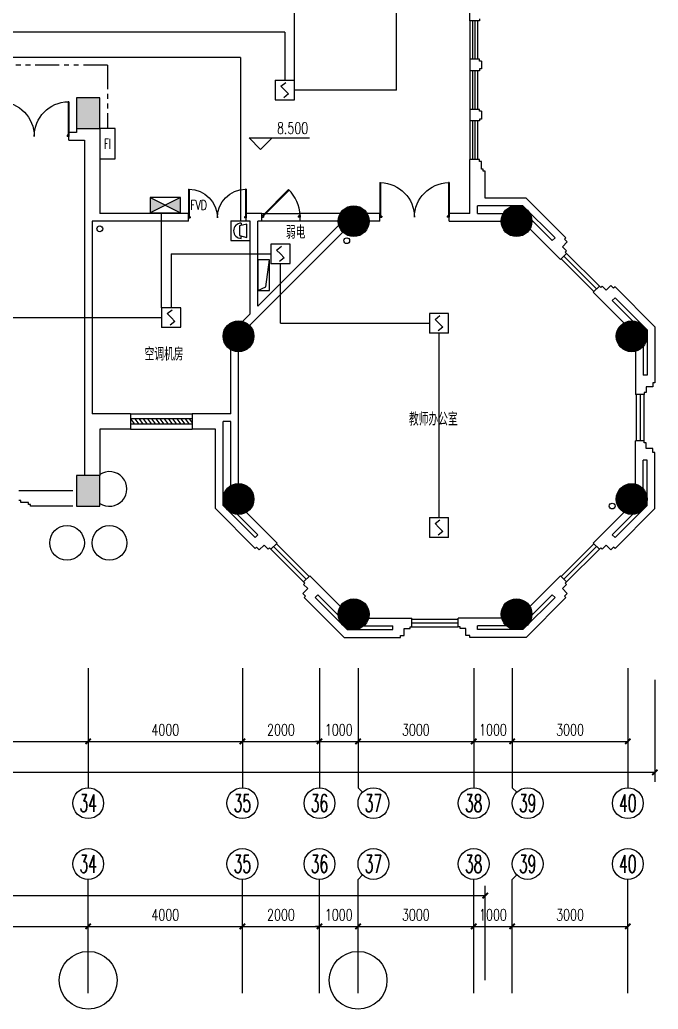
# Model space of a CAD drawing. Extents: x 190999 to 918899, y -200814 to 215286.
# Drawn here: x 507110 to 523672, y 26017 to 51692 of the extents above; entities that cross this region are included whole.
import ezdxf
from ezdxf.enums import TextEntityAlignment as Align

# ---------------------------------------------------------------- set-up
doc = ezdxf.new("R2010")
doc.units = 0
doc.header["$LTSCALE"] = 1000
doc.header["$MEASUREMENT"] = 0
doc.linetypes.add('PHANTOM2', pattern=[1.25, 0.625, -0.125, 0.125, -0.125, 0.125, -0.125])
doc.layers.get('Defpoints').update_dxf_attribs({"color": 1})
for name, color, linetype in [('00-EQUIP', 3, 'Continuous'), ('00-WIRE-4', 6, 'Continuous'), ('A-墙线', 2, 'Continuous'), ('A-外包装修', 250, 'Continuous'), ('A-外窗', 145, 'Continuous'), ('A-门', 167, 'Continuous'), ('AXIS', 3, 'Continuous'), ('AXIS_TEXT', 7, 'Continuous'), ('COLUMN', 2, 'Continuous'), ('DIM_ELEV', 3, 'Continuous'), ('PUB_HATCH', 250, 'Continuous'), ('PUB_TEXT', 7, 'Continuous'), ('WALL', 2, 'Continuous'), ('WINDOW', 177, 'Continuous'), ('房间名称', 7, 'Continuous'), ('暖通-风-说明', 3, 'Continuous'), ('电井开洞', 97, 'Continuous'), ('雨水管', 151, 'Continuous')]:
    doc.layers.add(name, color=color, linetype=linetype)
doc.styles.add('_COMPLEX', font='COMPLEX.shx', dxfattribs={"width": 0.5})
doc.styles.add('_TCH_AXIS', font='COMPLEX', dxfattribs={"bigfont": 'GBCBIG'})
doc.styles.add('_TCH_DIM', font='SIMPLEX', dxfattribs={"bigfont": 'GBCBIG'})
doc.styles.add('COMPLEX', font='COMPLEX')
doc.styles.add('DIM_FONT', font='SIMPLEX', dxfattribs={"width": 0.7, "bigfont": 'GBCBIG'})
doc.styles.add('HZ-ZGBZ', font='romanc.shx', dxfattribs={"width": 0.65})
doc.styles.get("Standard").update_dxf_attribs({"font": 'simhei.ttf'})
doc.styles.add('XXK', font='romans.shx', dxfattribs={"width": 0.75, "bigfont": 'hzf.shx'})
doc.linetypes.add('BIG-DLINE', pattern='A,1,-0.15,["D",XXK,S=0.2,R=0,X=-0.1,Y=-0.09],-0.2', length=1.35)
doc.dimstyles.new('DIMN', dxfattribs={"dimtxt": 300, "dimasz": 100, "dimexe": 250, "dimexo": 300, "dimgap": 150, "dimtad": 1, "dimdec": 0, "dimzin": 0, "dimdsep": 46, "dimtxsty": 'DIM_FONT', "dimblk": 'ARCHTICK', "dimcen": 0.09, "dimclrt": 7, "dimazin": 2, "dimtfac": 1, "dimtdec": 0, "dimtix": 1, "dimtmove": 2, "dimatfit": 3, "dimfxl": 0, "dimtolj": 1, "dimtzin": 0, "dimarcsym": 0})

# ---------------------------------------------------------------- blocks, each defined once
blk = doc.blocks.new('m1800')
at = {"layer": 'A-墙线'}
for p, q in [((-900, -100), (-900, 100)), ((900, -100), (900, 100))]:
    blk.add_line(p, q, dxfattribs=at)
at = {"layer": 'A-门'}
for p, q in [((-900, 900), (-900, 0)), ((-900, 900), (-880, 900)), ((-880, 900), (-880, 50)), ((880, 900), (880, 50)), ((900, 900), (880, 900)), ((900, 900), (900, 0)), ((-900, 50), (-870, 50)), ((-900, 0), (-850, 0)), ((-870, 50), (-870, 30)), ((-870, 30), (-850, 30)), ((-850, 30), (-850, 0)), ((850, 30), (850, 0)), ((870, 30), (850, 30)), ((900, 0), (850, 0)), ((870, 50), (870, 30)), ((900, 50), (870, 50))]:
    blk.add_line(p, q, dxfattribs=at)
for centre, start, end in [((-900, 0), 0, 88.7267), ((900, 0), 91.2733, 180)]:
    blk.add_arc(centre, 900, start, end, dxfattribs=at)
blk = doc.blocks.new('bfm01')
at = {"layer": 'A-墙线'}
for p, q in [((-200, 0), (0, 0)), ((-200, -1000), (0, -1000))]:
    blk.add_line(p, q, dxfattribs=at)
at = {"layer": 'A-门'}
for p, q in [((-200, -1000), (-200, 0)), ((-100, 0), (-100, -50)), ((-70, -50), (-100, -50)), ((-50, -30), (-70, -30)), ((-70, -30), (-70, -50)), ((-64, -44), (-50, -30)), ((-64, -44), (603, -711)), ((-50, 0), (-50, -30)), ((-50, -30), (617, -697)), ((0, 0), (0, -1000)), ((-70, -950), (-100, -950)), ((-100, -1000), (-100, -950)), ((-50, -1000), (-100, -1000)), ((-70, -970), (-70, -950)), ((-50, -970), (-70, -970)), ((-50, -1000), (-50, -970))]:
    blk.add_line(p, q, dxfattribs=at)
blk.add_arc((-100, 0), 1000, 272.866, 315.8103, dxfattribs=at)
blk = doc.blocks.new('$WINLIB2D$00000039')
at = {"color": 0}
for p, q in [((0.5, 0.5), (-0.5, 0.5)), ((-0.5, 0.167), (0.5, 0.167)), ((-0.384, -0.167), (-0.448, 0.167)), ((-0.316, -0.167), (-0.38, 0.167)), ((-0.248, -0.167), (-0.312, 0.167)), ((-0.18, -0.167), (-0.244, 0.167)), ((-0.112, -0.167), (-0.176, 0.167)), ((-0.044, -0.167), (-0.108, 0.167)), ((0.024, -0.167), (-0.04, 0.167)), ((0.092, -0.167), (0.028, 0.167)), ((0.16, -0.167), (0.096, 0.167)), ((0.228, -0.167), (0.164, 0.167)), ((0.296, -0.167), (0.232, 0.167)), ((0.364, -0.167), (0.3, 0.167)), ((0.432, -0.167), (0.368, 0.167)), ((0.5, -0.167), (0.436, 0.167)), ((-0.452, -0.167), (-0.5, 0.084)), ((-0.5, -0.167), (0.5, -0.167)), ((0.5, -0.5), (-0.5, -0.5))]:
    blk.add_line(p, q, dxfattribs=at)
blk = doc.blocks.new('_ArchTick')
at = {"const_width": 0.5}
blk.add_lwpolyline([(-0.7, -0.7), (0.7, 0.7)], dxfattribs=at)
blk = doc.blocks.new('*D1194')
at = {"layer": 'AXIS', "color": 0, "lineweight": -2}
for p, q in [((519885, 26767), (519885, 28417)), ((522885, 26767), (522885, 28417)), ((519885, 28167), (522885, 28167))]:
    blk.add_line(p, q, dxfattribs=at)
at = {"layer": 'Defpoints', "color": 0}
for p in [(522885, 28167), (519885, 26467), (522885, 26467)]:
    blk.add_point(p, dxfattribs=at)
at = {"layer": 'AXIS', "color": 0, "lineweight": -2, "xscale": 100, "yscale": 100, "zscale": 100, "rotation": 180}
blk.add_blockref('_ArchTick', (519885, 28167), dxfattribs=at)
at = {"layer": 'AXIS', "color": 0, "lineweight": -2, "xscale": 100, "yscale": 100, "zscale": 100}
blk.add_blockref('_ArchTick', (522885, 28167), dxfattribs=at)
at = {"layer": 'AXIS', "color": 7, "insert": (521385, 28467), "char_height": 300, "attachment_point": 5, "style": 'DIM_FONT'}
blk.add_mtext('\\A1;3000', dxfattribs=at)
blk = doc.blocks.new('*D1195')
at = {"layer": 'AXIS', "color": 0, "lineweight": -2}
for p, q in [((518885, 26767), (518885, 28417)), ((519885, 26767), (519885, 28417)), ((518885, 28167), (519885, 28167))]:
    blk.add_line(p, q, dxfattribs=at)
at = {"layer": 'Defpoints', "color": 0}
for p in [(519885, 28167), (518885, 26467), (519885, 26467)]:
    blk.add_point(p, dxfattribs=at)
at = {"layer": 'AXIS', "color": 0, "lineweight": -2, "xscale": 100, "yscale": 100, "zscale": 100, "rotation": 180}
blk.add_blockref('_ArchTick', (518885, 28167), dxfattribs=at)
at = {"layer": 'AXIS', "color": 0, "lineweight": -2, "xscale": 100, "yscale": 100, "zscale": 100}
blk.add_blockref('_ArchTick', (519885, 28167), dxfattribs=at)
at = {"layer": 'AXIS', "color": 7, "insert": (519385, 28467), "char_height": 300, "attachment_point": 5, "style": 'DIM_FONT'}
blk.add_mtext('\\A1;1000', dxfattribs=at)
blk = doc.blocks.new('*D1196')
at = {"layer": 'AXIS', "color": 0, "lineweight": -2}
for p, q in [((515884, 26767), (515884, 28417)), ((518885, 26767), (518885, 28417)), ((515884, 28167), (518885, 28167))]:
    blk.add_line(p, q, dxfattribs=at)
at = {"layer": 'Defpoints', "color": 0}
for p in [(518885, 28167), (515884, 26467), (518885, 26467)]:
    blk.add_point(p, dxfattribs=at)
at = {"layer": 'AXIS', "color": 0, "lineweight": -2, "xscale": 100, "yscale": 100, "zscale": 100, "rotation": 180}
blk.add_blockref('_ArchTick', (515884, 28167), dxfattribs=at)
at = {"layer": 'AXIS', "color": 0, "lineweight": -2, "xscale": 100, "yscale": 100, "zscale": 100}
blk.add_blockref('_ArchTick', (518885, 28167), dxfattribs=at)
at = {"layer": 'AXIS', "color": 7, "insert": (517384, 28467), "char_height": 300, "attachment_point": 5, "style": 'DIM_FONT'}
blk.add_mtext('\\A1;3000', dxfattribs=at)
blk = doc.blocks.new('*D1197')
at = {"layer": 'AXIS', "color": 0, "lineweight": -2}
for p, q in [((514885, 26767), (514885, 28417)), ((515884, 26767), (515884, 28417)), ((514885, 28167), (514785, 28167)), ((514885, 28167), (515884, 28167)), ((515884, 28167), (515984, 28167))]:
    blk.add_line(p, q, dxfattribs=at)
at = {"layer": 'Defpoints', "color": 0}
for p in [(515884, 28167), (514885, 26467), (515884, 26467)]:
    blk.add_point(p, dxfattribs=at)
at = {"layer": 'AXIS', "color": 0, "lineweight": -2, "xscale": 100, "yscale": 100, "zscale": 100}
blk.add_blockref('_ArchTick', (514885, 28167), dxfattribs=at)
at = {"layer": 'AXIS', "color": 0, "lineweight": -2, "xscale": 100, "yscale": 100, "zscale": 100, "rotation": 180}
blk.add_blockref('_ArchTick', (515884, 28167), dxfattribs=at)
at = {"layer": 'AXIS', "color": 7, "insert": (515384, 28467), "char_height": 300, "attachment_point": 5, "style": 'DIM_FONT'}
blk.add_mtext('\\A1;1000', dxfattribs=at)
blk = doc.blocks.new('*D1198')
at = {"layer": 'AXIS', "color": 0, "lineweight": -2}
for p, q in [((512885, 26767), (512885, 28417)), ((514885, 26767), (514885, 28417)), ((512885, 28167), (514885, 28167))]:
    blk.add_line(p, q, dxfattribs=at)
at = {"layer": 'Defpoints', "color": 0}
for p in [(514885, 28167), (512885, 26467), (514885, 26467)]:
    blk.add_point(p, dxfattribs=at)
at = {"layer": 'AXIS', "color": 0, "lineweight": -2, "xscale": 100, "yscale": 100, "zscale": 100, "rotation": 180}
blk.add_blockref('_ArchTick', (512885, 28167), dxfattribs=at)
at = {"layer": 'AXIS', "color": 0, "lineweight": -2, "xscale": 100, "yscale": 100, "zscale": 100}
blk.add_blockref('_ArchTick', (514885, 28167), dxfattribs=at)
at = {"layer": 'AXIS', "color": 7, "insert": (513885, 28467), "char_height": 300, "attachment_point": 5, "style": 'DIM_FONT'}
blk.add_mtext('\\A1;2000', dxfattribs=at)
blk = doc.blocks.new('*D1199')
at = {"layer": 'AXIS', "color": 0, "lineweight": -2}
for p, q in [((508885, 26767), (508885, 28417)), ((512885, 26767), (512885, 28417)), ((508885, 28167), (512885, 28167))]:
    blk.add_line(p, q, dxfattribs=at)
at = {"layer": 'Defpoints', "color": 0}
for p in [(512885, 28167), (508885, 26467), (512885, 26467)]:
    blk.add_point(p, dxfattribs=at)
at = {"layer": 'AXIS', "color": 0, "lineweight": -2, "xscale": 100, "yscale": 100, "zscale": 100, "rotation": 180}
blk.add_blockref('_ArchTick', (508885, 28167), dxfattribs=at)
at = {"layer": 'AXIS', "color": 0, "lineweight": -2, "xscale": 100, "yscale": 100, "zscale": 100}
blk.add_blockref('_ArchTick', (512885, 28167), dxfattribs=at)
at = {"layer": 'AXIS', "color": 7, "insert": (510885, 28467), "char_height": 300, "attachment_point": 5, "style": 'DIM_FONT'}
blk.add_mtext('\\A1;4000', dxfattribs=at)
blk = doc.blocks.new('*D1200')
at = {"layer": 'AXIS', "color": 0, "lineweight": -2}
for p, q in [((500885, 26767), (500885, 28417)), ((508885, 26767), (508885, 28417)), ((500885, 28167), (508885, 28167))]:
    blk.add_line(p, q, dxfattribs=at)
at = {"layer": 'Defpoints', "color": 0}
for p in [(508885, 28167), (500885, 26467), (508885, 26467)]:
    blk.add_point(p, dxfattribs=at)
at = {"layer": 'AXIS', "color": 0, "lineweight": -2, "xscale": 100, "yscale": 100, "zscale": 100, "rotation": 180}
blk.add_blockref('_ArchTick', (500885, 28167), dxfattribs=at)
at = {"layer": 'AXIS', "color": 0, "lineweight": -2, "xscale": 100, "yscale": 100, "zscale": 100}
blk.add_blockref('_ArchTick', (508885, 28167), dxfattribs=at)
at = {"layer": 'AXIS', "color": 7, "insert": (504885, 28467), "char_height": 300, "attachment_point": 5, "style": 'DIM_FONT'}
blk.add_mtext('\\A1;8000', dxfattribs=at)
blk = doc.blocks.new('*D1209')
at = {"layer": 'AXIS', "color": 0, "lineweight": -2}
for p, q in [((445885, 26767), (445885, 29217)), ((519185, 26767), (519185, 29217)), ((445885, 28967), (519185, 28967))]:
    blk.add_line(p, q, dxfattribs=at)
at = {"layer": 'Defpoints', "color": 0}
for p in [(519185, 28967), (445885, 26467), (519185, 26467)]:
    blk.add_point(p, dxfattribs=at)
at = {"layer": 'AXIS', "color": 0, "lineweight": -2, "xscale": 100, "yscale": 100, "zscale": 100, "rotation": 180}
blk.add_blockref('_ArchTick', (445885, 28967), dxfattribs=at)
at = {"layer": 'AXIS', "color": 0, "lineweight": -2, "xscale": 100, "yscale": 100, "zscale": 100}
blk.add_blockref('_ArchTick', (519185, 28967), dxfattribs=at)
at = {"layer": 'AXIS', "color": 7, "insert": (482535, 29267), "char_height": 300, "attachment_point": 5, "style": 'DIM_FONT'}
blk.add_mtext('\\A1;73300', dxfattribs=at)
blk = doc.blocks.new('*D1230')
at = {"layer": 'AXIS', "color": 0, "lineweight": -2}
for p, q in [((519885, 34567), (519885, 32717)), ((522885, 34567), (522885, 32717)), ((519885, 32967), (522885, 32967))]:
    blk.add_line(p, q, dxfattribs=at)
at = {"layer": 'Defpoints', "color": 0}
for p in [(519885, 34867), (522885, 34867), (522885, 32967)]:
    blk.add_point(p, dxfattribs=at)
at = {"layer": 'AXIS', "color": 0, "lineweight": -2, "xscale": 100, "yscale": 100, "zscale": 100, "rotation": 180}
blk.add_blockref('_ArchTick', (519885, 32967), dxfattribs=at)
at = {"layer": 'AXIS', "color": 0, "lineweight": -2, "xscale": 100, "yscale": 100, "zscale": 100}
blk.add_blockref('_ArchTick', (522885, 32967), dxfattribs=at)
at = {"layer": 'AXIS', "color": 7, "insert": (521385, 33267), "char_height": 300, "attachment_point": 5, "style": 'DIM_FONT'}
blk.add_mtext('\\A1;3000', dxfattribs=at)
blk = doc.blocks.new('*D1231')
at = {"layer": 'AXIS', "color": 0, "lineweight": -2}
for p, q in [((518885, 34567), (518885, 32717)), ((519885, 34567), (519885, 32717)), ((518885, 32967), (519885, 32967))]:
    blk.add_line(p, q, dxfattribs=at)
at = {"layer": 'Defpoints', "color": 0}
for p in [(518885, 34867), (519885, 34867), (519885, 32967)]:
    blk.add_point(p, dxfattribs=at)
at = {"layer": 'AXIS', "color": 0, "lineweight": -2, "xscale": 100, "yscale": 100, "zscale": 100, "rotation": 180}
blk.add_blockref('_ArchTick', (518885, 32967), dxfattribs=at)
at = {"layer": 'AXIS', "color": 0, "lineweight": -2, "xscale": 100, "yscale": 100, "zscale": 100}
blk.add_blockref('_ArchTick', (519885, 32967), dxfattribs=at)
at = {"layer": 'AXIS', "color": 7, "insert": (519385, 33267), "char_height": 300, "attachment_point": 5, "style": 'DIM_FONT'}
blk.add_mtext('\\A1;1000', dxfattribs=at)
blk = doc.blocks.new('*D1232')
at = {"layer": 'AXIS', "color": 0, "lineweight": -2}
for p, q in [((515884, 34567), (515884, 32717)), ((518885, 34567), (518885, 32717)), ((515884, 32967), (518885, 32967))]:
    blk.add_line(p, q, dxfattribs=at)
at = {"layer": 'Defpoints', "color": 0}
for p in [(515884, 34867), (518885, 34867), (518885, 32967)]:
    blk.add_point(p, dxfattribs=at)
at = {"layer": 'AXIS', "color": 0, "lineweight": -2, "xscale": 100, "yscale": 100, "zscale": 100, "rotation": 180}
blk.add_blockref('_ArchTick', (515884, 32967), dxfattribs=at)
at = {"layer": 'AXIS', "color": 0, "lineweight": -2, "xscale": 100, "yscale": 100, "zscale": 100}
blk.add_blockref('_ArchTick', (518885, 32967), dxfattribs=at)
at = {"layer": 'AXIS', "color": 7, "insert": (517384, 33267), "char_height": 300, "attachment_point": 5, "style": 'DIM_FONT'}
blk.add_mtext('\\A1;3000', dxfattribs=at)
blk = doc.blocks.new('*D1233')
at = {"layer": 'AXIS', "color": 0, "lineweight": -2}
for p, q in [((514885, 34567), (514885, 32717)), ((515884, 34567), (515884, 32717)), ((514885, 32967), (514785, 32967)), ((514885, 32967), (515884, 32967)), ((515884, 32967), (515984, 32967))]:
    blk.add_line(p, q, dxfattribs=at)
at = {"layer": 'Defpoints', "color": 0}
for p in [(514885, 34867), (515884, 34867), (515884, 32967)]:
    blk.add_point(p, dxfattribs=at)
at = {"layer": 'AXIS', "color": 0, "lineweight": -2, "xscale": 100, "yscale": 100, "zscale": 100}
blk.add_blockref('_ArchTick', (514885, 32967), dxfattribs=at)
at = {"layer": 'AXIS', "color": 0, "lineweight": -2, "xscale": 100, "yscale": 100, "zscale": 100, "rotation": 180}
blk.add_blockref('_ArchTick', (515884, 32967), dxfattribs=at)
at = {"layer": 'AXIS', "color": 7, "insert": (515384, 33267), "char_height": 300, "attachment_point": 5, "style": 'DIM_FONT'}
blk.add_mtext('\\A1;1000', dxfattribs=at)
blk = doc.blocks.new('*D1234')
at = {"layer": 'AXIS', "color": 0, "lineweight": -2}
for p, q in [((512885, 34567), (512885, 32717)), ((514885, 34567), (514885, 32717)), ((512885, 32967), (514885, 32967))]:
    blk.add_line(p, q, dxfattribs=at)
at = {"layer": 'Defpoints', "color": 0}
for p in [(512885, 34867), (514885, 34867), (514885, 32967)]:
    blk.add_point(p, dxfattribs=at)
at = {"layer": 'AXIS', "color": 0, "lineweight": -2, "xscale": 100, "yscale": 100, "zscale": 100, "rotation": 180}
blk.add_blockref('_ArchTick', (512885, 32967), dxfattribs=at)
at = {"layer": 'AXIS', "color": 0, "lineweight": -2, "xscale": 100, "yscale": 100, "zscale": 100}
blk.add_blockref('_ArchTick', (514885, 32967), dxfattribs=at)
at = {"layer": 'AXIS', "color": 7, "insert": (513885, 33267), "char_height": 300, "attachment_point": 5, "style": 'DIM_FONT'}
blk.add_mtext('\\A1;2000', dxfattribs=at)
blk = doc.blocks.new('*D1235')
at = {"layer": 'AXIS', "color": 0, "lineweight": -2}
for p, q in [((508885, 34567), (508885, 32717)), ((512885, 34567), (512885, 32717)), ((508885, 32967), (512885, 32967))]:
    blk.add_line(p, q, dxfattribs=at)
at = {"layer": 'Defpoints', "color": 0}
for p in [(508885, 34867), (512885, 34867), (512885, 32967)]:
    blk.add_point(p, dxfattribs=at)
at = {"layer": 'AXIS', "color": 0, "lineweight": -2, "xscale": 100, "yscale": 100, "zscale": 100, "rotation": 180}
blk.add_blockref('_ArchTick', (508885, 32967), dxfattribs=at)
at = {"layer": 'AXIS', "color": 0, "lineweight": -2, "xscale": 100, "yscale": 100, "zscale": 100}
blk.add_blockref('_ArchTick', (512885, 32967), dxfattribs=at)
at = {"layer": 'AXIS', "color": 7, "insert": (510885, 33267), "char_height": 300, "attachment_point": 5, "style": 'DIM_FONT'}
blk.add_mtext('\\A1;4000', dxfattribs=at)
blk = doc.blocks.new('*D1236')
at = {"layer": 'AXIS', "color": 0, "lineweight": -2}
for p, q in [((500885, 34567), (500885, 32717)), ((508885, 34567), (508885, 32717)), ((500885, 32967), (508885, 32967))]:
    blk.add_line(p, q, dxfattribs=at)
at = {"layer": 'Defpoints', "color": 0}
for p in [(500885, 34867), (508885, 34867), (508885, 32967)]:
    blk.add_point(p, dxfattribs=at)
at = {"layer": 'AXIS', "color": 0, "lineweight": -2, "xscale": 100, "yscale": 100, "zscale": 100, "rotation": 180}
blk.add_blockref('_ArchTick', (500885, 32967), dxfattribs=at)
at = {"layer": 'AXIS', "color": 0, "lineweight": -2, "xscale": 100, "yscale": 100, "zscale": 100}
blk.add_blockref('_ArchTick', (508885, 32967), dxfattribs=at)
at = {"layer": 'AXIS', "color": 7, "insert": (504885, 33267), "char_height": 300, "attachment_point": 5, "style": 'DIM_FONT'}
blk.add_mtext('\\A1;8000', dxfattribs=at)
blk = doc.blocks.new('*D1245')
at = {"layer": 'AXIS', "color": 0, "lineweight": -2}
for p, q in [((446335, 34567), (446335, 31917)), ((523584, 34567), (523584, 31917)), ((446335, 32167), (523584, 32167))]:
    blk.add_line(p, q, dxfattribs=at)
at = {"layer": 'Defpoints', "color": 0}
for p in [(446335, 34867), (523584, 34867), (523584, 32167)]:
    blk.add_point(p, dxfattribs=at)
at = {"layer": 'AXIS', "color": 0, "lineweight": -2, "xscale": 100, "yscale": 100, "zscale": 100, "rotation": 180}
blk.add_blockref('_ArchTick', (446335, 32167), dxfattribs=at)
at = {"layer": 'AXIS', "color": 0, "lineweight": -2, "xscale": 100, "yscale": 100, "zscale": 100}
blk.add_blockref('_ArchTick', (523584, 32167), dxfattribs=at)
at = {"layer": 'AXIS', "color": 7, "insert": (484959, 32467), "char_height": 300, "attachment_point": 5, "style": 'DIM_FONT'}
blk.add_mtext('\\A1;77250', dxfattribs=at)
blk = doc.blocks.new('_YZH')
blk.add_circle((0, 0), 0.5)
at = {"layer": 'PUB_HATCH', "const_width": 0.5}
blk.add_lwpolyline([(-0.25, 0, 1), (0.25, 0, 1)], format="xyb", close=True, dxfattribs=at)
blk = doc.blocks.new('_AXISO')
blk.add_circle((0, 0), 0.5)
at = {"layer": 'AXIS_TEXT', "style": 'COMPLEX', "width": 1.041667}
blk.add_attdef('A', text='', height=0.56, dxfattribs=at).set_placement((-0.25, -0.28), (0.25, -0.28), align=Align.FIT)
blk = doc.blocks.new('_LINKPT1')
at = {"color": 0}
blk.add_line((0, 0), (0, 0), dxfattribs=at)
blk = doc.blocks.new('3S1KCGW2')
for p, q in [((0.5, 0.5), (-0.5, 0.5)), ((-0.5, 0.5), (-0.5, -0.5)), ((-0.2, 0.2), (0.05, 0.4)), ((0, 0), (-0.2, 0.2)), ((0, 0), (0.2, -0.2)), ((0.5, -0.5), (0.5, 0.5)), ((-0.5, -0.5), (0.5, -0.5)), ((0.2, -0.2), (-0.05, -0.4))]:
    blk.add_line(p, q)
at = {"const_width": 0.04, "flags": 128}
blk.add_lwpolyline([(-0.5, -0.5), (-0.5, 0.5), (0.5, 0.5), (0.5, -0.5)], close=True, dxfattribs=at)
at = {"xscale": 0.002, "yscale": 0.002, "zscale": 0.002}
for p in [(-0.5, 0), (0, 0.5), (0.5, 0), (0, -0.5)]:
    blk.add_blockref('_LINKPT1', p, dxfattribs=at)
at = {"flags": 9}
blk.add_attdef('A', (0, 0), '', height=0.00002, dxfattribs=at)
blk = doc.blocks.new('6H2KALM6')
for p, q in [((-0.78, 0.4), (0.78, -0.4)), ((0.78, 0.4), (-0.78, -0.4)), ((0.78, 0.4), (-0.78, 0.4)), ((-0.78, 0.4), (-0.78, -0.4)), ((0.78, -0.4), (0.78, 0.4)), ((-0.78, -0.4), (0.78, -0.4))]:
    blk.add_line(p, q)
at = {"const_width": 0.04}
blk.add_lwpolyline([(-0.78, 0.4), (-0.78, -0.4), (0.78, -0.4), (0.78, 0.4)], close=True, dxfattribs=at)
for points in [[(-0.78, 0.4), (0, 0), (-0.78, -0.4)], [(0.78, 0.4), (0, 0), (0.78, -0.4)]]:
    blk.add_solid(points)
at = {"xscale": 0.002, "yscale": 0.002, "zscale": 0.002}
for p in [(-0.78, 0), (0, 0.4), (0.78, 0), (0, -0.4)]:
    blk.add_blockref('_LINKPT1', p, dxfattribs=at)
at = {"flags": 9}
blk.add_attdef('A', (0, 0), '', height=0.00002, dxfattribs=at)
blk = doc.blocks.new('6A2EJEHE')
for p, q in [((0.78, 0.4), (-0.78, 0.4)), ((-0.78, 0.4), (-0.78, -0.4)), ((0.78, -0.4), (0.78, 0.4)), ((-0.78, -0.4), (0.78, -0.4))]:
    blk.add_line(p, q)
at = {"xscale": 0.002, "yscale": 0.002, "zscale": 0.002}
for p in [(-0.78, 0), (0, 0.4), (0.78, 0), (0, -0.4)]:
    blk.add_blockref('_LINKPT1', p, dxfattribs=at)
at = {"style": '_COMPLEX', "width": 0.6, "flags": 8}
blk.add_attdef('$TEXT$', text='', height=0.52, dxfattribs=at).set_placement((0, 0), align=Align.MIDDLE_CENTER)
at = {"flags": 9}
blk.add_attdef('A', (0, 0), '', height=0.00002, dxfattribs=at)
blk = doc.blocks.new('411UXEXY')
for p, q in [((0.5, 0.5), (-0.5, 0.5)), ((-0.5, 0.5), (-0.5, -0.5)), ((-0.25, 0.056), (-0.35, -0.333)), ((0.25, 0.056), (-0.25, 0.056)), ((0.35, -0.333), (0.25, 0.056)), ((0.5, -0.5), (0.5, 0.5)), ((-0.5, -0.5), (0.5, -0.5)), ((-0.4, -0.044), (-0.276, -0.044)), ((-0.35, -0.333), (0.35, -0.333)), ((0.4, -0.044), (0.276, -0.044))]:
    blk.add_line(p, q)
at = {"const_width": 0.04, "flags": 128}
blk.add_lwpolyline([(0.5, -0.5), (0.5, 0.5), (-0.5, 0.5), (-0.5, -0.5)], close=True, dxfattribs=at)
blk.add_arc((0, -0.044), 0.4, 0, 180)
at = {"xscale": 0.002, "yscale": 0.002, "zscale": 0.002}
for p in [(-0.5, 0), (0, 0.5), (0.5, 0), (0, -0.5)]:
    blk.add_blockref('_LINKPT1', p, dxfattribs=at)
at = {"flags": 9}
blk.add_attdef('A', (0, 0), '', height=0.00002, dxfattribs=at)

msp = doc.modelspace()

# ---------------------------------------------------------------- hatches: boundary and pattern name
at = {"layer": 'PUB_HATCH'}
for points in [[(508584.6, 49667.4), (508584.6, 48867.4), (509184.6, 48867.4), (509184.6, 49667.4)], [(508584.6, 39867.4), (508584.6, 39067.4), (509184.6, 39067.4), (509184.6, 39867.4)]]:
    msp.add_hatch(color=256, dxfattribs=at).paths.add_polyline_path(points)

# ---------------------------------------------------------------- linework, layer by layer
at = {"layer": '00-WIRE-4'}
for p, q in [((514234.6, 50117.4), (514234.6, 54172.4)), ((516884.6, 49867.4), (516884.6, 54017.4)), ((513984.6, 51367.4), (503467.9, 51367.4)), ((513984.6, 51367.4), (513984.6, 50117.4)), ((516884.6, 49867.4), (514234.6, 49867.4)), ((510784.6, 44217.4), (510784.6, 46668.4)), ((511034.6, 45617), (513622.3, 45617)), ((511034.6, 45617), (511034.6, 44217.4)), ((513872.3, 43817.4), (513872.3, 45367)), ((505084.6, 43967.4), (510784.6, 43967.4)), ((513872.3, 43817.4), (517734.6, 43817.4)), ((517984.6, 43567.4), (517984.6, 38767.4))]:
    msp.add_line(p, q, dxfattribs=at)
at = {"layer": '00-WIRE-4', "linetype": 'BIG-DLINE'}
for q in [(505809.6, 50717.4), (512834.6, 46467.4)]:
    msp.add_line((512834.6, 50717.4), q, dxfattribs=at)
at = {"layer": '00-WIRE-4', "linetype": 'PHANTOM2'}
for q in [(445884.6, 50517.4), (509384.6, 48867.4)]:
    msp.add_line((509384.6, 50517.4), q, dxfattribs=at)
at = {"layer": 'A-墙线'}
for p, q in [((518784.6, 51667.4), (518784.6, 53067.4)), ((519034.6, 51667.4), (518784.6, 51667.4)), ((519034.6, 51717.4), (519034.6, 51667.4)), ((518784.6, 50667.4), (518784.6, 50367.4)), ((519034.6, 50667.4), (518784.6, 50667.4)), ((519034.6, 50617.4), (519034.6, 50667.4)), ((519084.6, 50617.4), (519034.6, 50617.4)), ((519084.6, 50617.4), (519084.6, 50417.4)), ((519034.6, 50367.4), (518784.6, 50367.4)), ((519034.6, 50417.4), (519034.6, 50367.4)), ((519084.6, 50417.4), (519034.6, 50417.4)), ((518784.6, 49367.4), (518784.6, 49067.4)), ((519034.6, 49367.4), (518784.6, 49367.4)), ((519034.6, 49317.4), (519034.6, 49367.4)), ((519084.6, 49317.4), (519034.6, 49317.4)), ((519084.6, 49317.4), (519084.6, 49117.4)), ((519034.6, 49067.4), (518784.6, 49067.4)), ((519034.6, 49117.4), (519034.6, 49067.4)), ((519084.6, 49117.4), (519034.6, 49117.4)), ((508584.6, 48867.4), (508584.6, 48767.4)), ((509184.6, 48867.4), (509184.6, 46667.4)), ((508584.6, 48767.4), (508384.6, 48767.4)), ((508384.6, 48567.4), (508784.6, 48567.4)), ((508784.6, 48567.4), (508784.6, 39867.4)), ((518784.6, 46667.4), (518784.6, 48067.4)), ((519034.6, 48067.4), (518784.6, 48067.4)), ((519034.6, 48017.4), (519034.6, 48067.4)), ((519084.6, 48017.4), (519034.6, 48017.4)), ((519084.6, 47817.4), (519084.6, 48017.4)), ((519134.6, 47817.4), (519084.6, 47817.4)), ((519134.6, 47767.4), (519134.6, 47817.4)), ((519184.6, 47767.4), (519134.6, 47767.4)), ((519184.6, 47067.4), (519184.6, 47767.4)), ((520245.4, 47067.4), (519184.6, 47067.4)), ((520245.4, 47067.4), (521278.5, 46034.3)), ((520162.5, 46867.4), (518984.6, 46867.4)), ((518984.6, 46667.4), (518984.6, 46867.4)), ((520162.5, 46867.4), (520995.6, 46034.3)), ((511484.6, 46667.4), (509184.6, 46667.4)), ((511484.6, 46467.4), (511484.6, 46667.4)), ((513384.6, 46667.4), (512984.6, 46667.4)), ((512984.6, 46467.4), (512984.6, 46667.4)), ((513384.6, 46467.4), (513384.6, 46667.4)), ((515425.6, 46667.4), (514384.6, 46667.4)), ((514384.6, 46467.4), (514384.6, 46667.4)), ((516449, 46667.4), (516118.4, 46667.4)), ((518784.6, 46667.4), (518249, 46667.4)), ((518249, 46467.4), (518249, 46667.4)), ((518984.6, 46667.4), (519650.4, 46667.4)), ((520396.1, 46492.4), (520924.9, 45963.6)), ((508984.6, 46467.4), (508984.6, 41467.4)), ((511484.6, 46467.4), (508984.6, 46467.4)), ((513084.6, 46467.4), (512984.6, 46467.4)), ((513084.6, 44062.7), (513084.6, 46467.4)), ((513284.6, 44262.7), (513284.6, 46467.4)), ((513384.6, 46467.4), (513284.6, 46467.4)), ((515385.6, 46363.8), (513284.6, 44262.7)), ((515372, 46467.4), (514384.6, 46467.4)), ((516449, 46467.4), (516172, 46467.4)), ((518249, 46467.4), (519597.1, 46467.4)), ((520341.4, 46264.2), (521137, 45468.6)), ((515489.2, 46184.5), (513066.8, 43762.1)), ((520995.6, 46034.3), (520924.9, 45963.6)), ((521278.5, 46034.3), (521243.1, 45998.9)), ((521243.1, 45998.9), (521313.8, 45928.2)), ((521313.8, 45928.2), (521190.1, 45804.5)), ((521190.1, 45804.5), (521296.1, 45698.4)), ((521296.1, 45627.7), (521137, 45468.6)), ((521296.1, 45698.4), (521260.8, 45663)), ((521260.8, 45663), (521296.1, 45627.7)), ((522144.7, 44779.2), (521985.6, 44620.1)), ((522180, 44743.8), (522144.7, 44779.2)), ((522215.4, 44779.2), (522180, 44743.8)), ((522321.5, 44673.1), (522215.4, 44779.2)), ((522445.2, 44796.8), (522321.5, 44673.1)), ((522515.9, 44726.1), (522445.2, 44796.8)), ((522551.3, 44761.5), (522515.9, 44726.1)), ((523584.4, 43728.4), (522551.3, 44761.5)), ((522781.2, 43824.4), (521985.6, 44620.1)), ((522551.3, 44478.6), (522480.6, 44407.9)), ((523384.4, 43645.6), (522551.3, 44478.6)), ((523009.4, 43879.1), (522480.6, 44407.9)), ((513084.6, 44062.7), (512884.6, 43862.7)), ((523584.4, 43728.4), (523584.4, 42267.4)), ((523384.4, 43645.6), (523384.4, 42467.4)), ((523284.4, 43215.3), (523284.4, 42467.4)), ((512584.4, 41467.4), (512584.4, 43133.5)), ((512784.4, 39654.9), (512784.4, 43079.9)), ((523084.4, 43092.6), (523084.4, 41967.4)), ((523384.4, 42467.4), (523284.4, 42467.4)), ((523534.4, 42167.4), (523359.4, 42167.4)), ((523359.4, 42167.4), (523359.4, 42017.4)), ((523584.4, 42267.4), (523534.4, 42267.4)), ((523534.4, 42267.4), (523534.4, 42167.4)), ((523309.4, 41967.4), (523084.4, 41967.4)), ((523359.4, 42017.4), (523309.4, 42017.4)), ((523309.4, 42017.4), (523309.4, 41967.4)), ((512584.4, 41267.4), (512384.4, 41267.4)), ((512384.4, 39089.2), (512384.4, 41267.4)), ((512584.4, 39601.3), (512584.4, 41267.4)), ((509184.6, 41067.4), (509184.6, 39867.4)), ((512184.4, 39006.4), (512184.4, 41067.4)), ((523084.4, 39642.2), (523084.4, 40767.4)), ((523309.4, 40767.4), (523084.4, 40767.4)), ((523309.4, 40717.4), (523309.4, 40767.4)), ((523359.4, 40717.4), (523309.4, 40717.4)), ((523359.4, 40567.4), (523359.4, 40717.4)), ((523534.4, 40567.4), (523359.4, 40567.4)), ((523534.4, 40467.4), (523534.4, 40567.4)), ((523584.4, 40467.4), (523534.4, 40467.4)), ((523584.4, 39006.4), (523584.4, 40467.4)), ((523284.4, 39519.5), (523284.4, 40267.4)), ((523384.4, 40267.4), (523284.4, 40267.4)), ((523384.4, 39089.2), (523384.4, 40267.4)), ((508484.6, 39467.4), (507084.6, 39467.4)), ((507134.6, 39217.4), (507084.6, 39217.4)), ((507134.6, 39167.4), (507134.6, 39217.4)), ((507334.6, 39167.4), (507134.6, 39167.4)), ((507334.6, 39117.4), (507334.6, 39167.4)), ((507384.6, 39117.4), (507334.6, 39117.4)), ((507384.6, 39067.4), (507384.6, 39117.4)), ((508484.6, 39067.4), (507384.6, 39067.4)), ((512384.4, 39089.2), (513217.5, 38256.1)), ((523384.4, 39089.2), (522551.3, 38256.1)), ((512184.4, 39006.4), (513217.5, 37973.3)), ((512759.3, 38855.7), (513288.2, 38326.8)), ((512987.5, 38910.3), (513783.1, 38114.7)), ((522781.2, 38910.3), (521985.6, 38114.7)), ((523009.4, 38855.7), (522480.6, 38326.8)), ((523584.4, 39006.4), (522551.3, 37973.3)), ((513217.5, 38256.1), (513288.2, 38326.8)), ((522551.3, 38256.1), (522480.6, 38326.8)), ((513217.5, 37973.3), (513252.8, 38008.6)), ((513252.8, 38008.6), (513323.5, 37937.9)), ((513323.5, 37937.9), (513447.3, 38061.7)), ((513447.3, 38061.7), (513553.3, 37955.6)), ((513624, 37955.6), (513783.1, 38114.7)), ((522144.7, 37955.6), (521985.6, 38114.7)), ((522321.5, 38061.7), (522215.4, 37955.6)), ((522445.2, 37937.9), (522321.5, 38061.7)), ((522515.9, 38008.6), (522445.2, 37937.9)), ((522551.3, 37973.3), (522515.9, 38008.6)), ((513553.3, 37955.6), (513588.7, 37990.9)), ((513588.7, 37990.9), (513624, 37955.6)), ((522180, 37990.9), (522144.7, 37955.6)), ((522215.4, 37955.6), (522180, 37990.9)), ((514472.6, 37107.1), (514631.7, 37266.2)), ((515427.3, 36470.5), (514631.7, 37266.2)), ((520341.4, 36470.5), (521137, 37266.2)), ((521296.1, 37107.1), (521137, 37266.2)), ((514507.9, 37071.7), (514472.6, 37107.1)), ((514472.6, 37036.3), (514507.9, 37071.7)), ((514578.6, 36930.3), (514472.6, 37036.3)), ((521190.1, 36930.3), (521296.1, 37036.3)), ((521260.8, 37071.7), (521296.1, 37107.1)), ((521296.1, 37036.3), (521260.8, 37071.7)), ((514454.9, 36806.5), (514578.6, 36930.3)), ((514525.6, 36735.8), (514454.9, 36806.5)), ((514490.2, 36700.5), (514525.6, 36735.8)), ((514773.1, 36700.5), (514843.8, 36771.2)), ((515372.7, 36242.3), (514843.8, 36771.2)), ((520396.1, 36242.3), (520924.9, 36771.2)), ((520995.6, 36700.5), (520924.9, 36771.2)), ((521313.8, 36806.5), (521190.1, 36930.3)), ((521243.1, 36735.8), (521313.8, 36806.5)), ((521278.5, 36700.5), (521243.1, 36735.8)), ((515523.3, 35667.4), (514490.2, 36700.5)), ((515606.2, 35867.4), (514773.1, 36700.5)), ((520162.5, 35867.4), (520995.6, 36700.5)), ((520245.4, 35667.4), (521278.5, 36700.5)), ((516036.4, 35967.4), (516784.4, 35967.4)), ((516159.2, 36167.4), (517284.4, 36167.4)), ((516784.4, 35867.4), (516784.4, 35967.4)), ((517284.4, 35942.4), (517284.4, 36167.4)), ((519609.5, 36167.4), (518484.4, 36167.4)), ((518484.4, 35942.4), (518484.4, 36167.4)), ((519732.3, 35967.4), (518984.4, 35967.4)), ((518984.4, 35867.4), (518984.4, 35967.4)), ((515606.2, 35867.4), (516784.4, 35867.4)), ((516984.4, 35667.4), (516984.4, 35717.4)), ((516984.4, 35717.4), (517084.4, 35717.4)), ((517084.4, 35717.4), (517084.4, 35892.4)), ((517084.4, 35892.4), (517234.4, 35892.4)), ((517234.4, 35892.4), (517234.4, 35942.4)), ((517234.4, 35942.4), (517284.4, 35942.4)), ((518534.4, 35942.4), (518484.4, 35942.4)), ((518534.4, 35892.4), (518534.4, 35942.4)), ((518684.4, 35892.4), (518534.4, 35892.4)), ((518684.4, 35717.4), (518684.4, 35892.4)), ((518784.4, 35717.4), (518684.4, 35717.4)), ((518784.4, 35667.4), (518784.4, 35717.4)), ((520162.5, 35867.4), (518984.4, 35867.4)), ((515523.3, 35667.4), (516984.4, 35667.4)), ((520245.4, 35667.4), (518784.4, 35667.4))]:
    msp.add_line(p, q, dxfattribs=at)
at = {"layer": 'A-外包装修'}
for centre, radius in [((508334.6, 38117.4), 450), ((509434.6, 38117.4), 450), ((508884.6, 26767.4), 750), ((515884.6, 26767.4), 750)]:
    msp.add_circle(centre, radius, dxfattribs=at)
msp.add_arc((509434.6, 39517.4), 450, 236.25101, 123.74899, dxfattribs=at)
at = {"layer": 'A-外窗'}
for p, q in [((518784.6, 51667.4), (518784.6, 50667.4)), ((518854.6, 51667.4), (518854.6, 50667.4)), ((518914.6, 51667.4), (518914.6, 50667.4)), ((518984.6, 51667.4), (518984.6, 50667.4)), ((518784.6, 50367.4), (518784.6, 49367.4)), ((518854.6, 50367.4), (518854.6, 49367.4)), ((518914.6, 50367.4), (518914.6, 49367.4)), ((518984.6, 50367.4), (518984.6, 49367.4)), ((518784.6, 49067.4), (518784.6, 48067.4)), ((518854.6, 49067.4), (518854.6, 48067.4)), ((518914.6, 49067.4), (518914.6, 48067.4)), ((518984.6, 49067.4), (518984.6, 48067.4)), ((522003.3, 44637.7), (521154.7, 45486.3)), ((522074, 44708.5), (521225.4, 45557)), ((522144.7, 44779.2), (521296.1, 45627.7)), ((523109.4, 40767.4), (523109.4, 41967.4)), ((523209.4, 40767.4), (523209.4, 41967.4)), ((523309.4, 40767.4), (523309.4, 41967.4)), ((513694.7, 38026.3), (514543.3, 37177.8)), ((513765.5, 38097), (514614, 37248.5)), ((522003.3, 38097), (521154.7, 37248.5)), ((522074, 38026.3), (521225.4, 37177.8)), ((513624, 37955.6), (514472.6, 37107.1)), ((522144.7, 37955.6), (521296.1, 37107.1)), ((517284.4, 36142.4), (518484.4, 36142.4)), ((517284.4, 36042.4), (518484.4, 36042.4)), ((517284.4, 35942.4), (518484.4, 35942.4))]:
    msp.add_line(p, q, dxfattribs=at)
at = {"layer": 'AXIS'}
for p, q in [((508884.6, 34867.4), (508884.6, 31763.7)), ((512884.6, 34867.4), (512884.6, 31763.7)), ((514884.6, 34867.4), (514884.6, 31763.7)), ((515884.1, 34867.4), (515884.1, 31763.7)), ((518884.6, 34867.4), (518884.6, 31763.7)), ((519885, 34867.4), (519885, 31763.7)), ((522884.6, 34867.4), (522884.6, 31763.7)), ((516001.3, 31646.5), (515884.1, 31763.7)), ((520002.2, 31646.5), (519885, 31763.7)), ((508884.6, 26437.4), (508884.6, 29386.5)), ((512884.6, 26437.4), (512884.6, 29386.5)), ((514884.6, 26437.4), (514884.6, 29386.5)), ((516001.3, 29503.6), (515884.1, 29386.5)), ((515884.1, 26437.4), (515884.1, 29386.5)), ((518884.6, 26437.4), (518884.6, 29386.5)), ((520002.2, 29503.6), (519885, 29386.5)), ((519885, 26437.4), (519885, 29386.5)), ((522884.6, 26437.4), (522884.6, 29386.5))]:
    msp.add_line(p, q, dxfattribs=at)
at = {"layer": 'COLUMN'}
for p, q in [((508584.6, 49667.4), (508584.6, 48867.4)), ((509184.6, 49667.4), (508584.6, 49667.4)), ((509184.6, 48867.4), (509184.6, 49667.4)), ((508584.6, 48867.4), (509184.6, 48867.4)), ((508584.6, 39867.4), (508584.6, 39067.4)), ((509184.6, 39867.4), (508584.6, 39867.4)), ((509184.6, 39067.4), (509184.6, 39867.4)), ((508584.6, 39067.4), (509184.6, 39067.4))]:
    msp.add_line(p, q, dxfattribs=at)
at = {"layer": 'DIM_ELEV'}
for p, q in [((513356.5, 48326.5), (513056.5, 48626.5)), ((513056.5, 48626.5), (514621.5, 48626.5)), ((513356.5, 48326.5), (513656.5, 48626.5))]:
    msp.add_line(p, q, dxfattribs=at)
at = {"layer": 'WALL'}
for p, q in [((509984.6, 41467.4), (508984.6, 41467.4)), ((509984.6, 41467.4), (509984.6, 41067.4)), ((512584.4, 41467.4), (511584.6, 41467.4)), ((511584.6, 41467.4), (511584.6, 41067.4)), ((509984.6, 41067.4), (509184.6, 41067.4)), ((512184.4, 41067.4), (511584.6, 41067.4))]:
    msp.add_line(p, q, dxfattribs=at)
at = {"layer": '电井开洞', "color": 4}
msp.add_lwpolyline([(513284.6, 44667.4), (513584.6, 44667.4), (513584.6, 45467.4), (513284.6, 45467.4)], close=True, dxfattribs=at)
at = {"layer": '电井开洞'}
msp.add_lwpolyline([(513284.6, 44667.4), (513489.9, 44765.9), (513584.6, 45467.4)], dxfattribs=at)
at = {"layer": '雨水管'}
for centre in [(509184.6, 46267.4), (515591.6, 45960.3), (522477.3, 39074.6)]:
    msp.add_circle(centre, 75, dxfattribs=at)

# ---------------------------------------------------------------- block references
at = {"layer": '00-EQUIP', "xscale": 500, "yscale": 500, "zscale": 500}
for name, p, rotation in [('3S1KCGW2', (513984.6, 49867.4), 180), ('411UXEXY', (512834.6, 46217.4), 90), ('3S1KCGW2', (513872.3, 45617), 180), ('3S1KCGW2', (511034.6, 43967.4), 180), ('3S1KCGW2', (517984.6, 43817.4), 180), ('3S1KCGW2', (517984.6, 38517.4), 180)]:
    msp.add_blockref(name, p, dxfattribs=dict(at, rotation=rotation))
at = {"layer": '00-EQUIP'}
ref = msp.add_blockref('6A2EJEHE', (509384.6, 48477.4), dxfattribs=dict(at, xscale=500, yscale=500, zscale=500, rotation=90))
ref.add_attrib('$TEXT$', 'FI', dxfattribs={"layer": '0', "height": 260, "style": '_COMPLEX', "width": 0.6, "flags": 8}).set_placement((509384.6, 48477.4), align=Align.MIDDLE_CENTER)
at = {"layer": '00-EQUIP', "xscale": 500, "yscale": 500, "zscale": 500}
msp.add_blockref('6H2KALM6', (510884.6, 46881.8), dxfattribs=at)
at = {"layer": 'A-门', "xscale": -1}
for p in [(507484.6, 48667.4), (517349, 46567.4), (517349, 46567.4)]:
    msp.add_blockref('m1800', p, dxfattribs=at)
at = {"layer": 'A-门', "xscale": -0.8333333332557231, "yscale": 0.8333333332557231, "zscale": 0.8333333333333334}
msp.add_blockref('m1800', (512234.6, 46550.7), dxfattribs=at)
at = {"layer": 'A-门', "rotation": 90}
msp.add_blockref('bfm01', (513384.6, 46667.4), dxfattribs=at)
at = {"layer": 'AXIS'}
ref = msp.add_blockref('_AXISO', (508884.6, 31363.7), dxfattribs=dict(at, xscale=800, yscale=800, zscale=800))
ref.add_attrib('A', '34', dxfattribs={"layer": 'AXIS_TEXT', "height": 452.55, "style": '_TCH_AXIS', "width": 0.6}).set_placement((508658.3, 31137.4), (509110.9, 31137.4), align=Align.FIT)
ref = msp.add_blockref('_AXISO', (512884.6, 31363.7), dxfattribs=dict(at, xscale=800, yscale=800, zscale=800))
ref.add_attrib('A', '35', dxfattribs={"layer": 'AXIS_TEXT', "height": 452.55, "style": '_TCH_AXIS', "width": 0.636364}).set_placement((512658.3, 31137.4), (513110.9, 31137.4), align=Align.FIT)
ref = msp.add_blockref('_AXISO', (514884.6, 31363.7), dxfattribs=dict(at, xscale=800, yscale=800, zscale=800))
ref.add_attrib('A', '36', dxfattribs={"layer": 'AXIS_TEXT', "height": 452.55, "style": '_TCH_AXIS', "width": 0.636364}).set_placement((514658.3, 31137.4), (515110.9, 31137.4), align=Align.FIT)
ref = msp.add_blockref('_AXISO', (516284.1, 31363.7), dxfattribs=dict(at, xscale=800, yscale=800, zscale=800))
ref.add_attrib('A', '37', dxfattribs={"layer": 'AXIS_TEXT', "height": 452.55, "style": '_TCH_AXIS', "width": 0.636364}).set_placement((516057.9, 31137.4), (516510.4, 31137.4), align=Align.FIT)
ref = msp.add_blockref('_AXISO', (518884.6, 31363.7), dxfattribs=dict(at, xscale=800, yscale=800, zscale=800))
ref.add_attrib('A', '38', dxfattribs={"layer": 'AXIS_TEXT', "height": 452.55, "style": '_TCH_AXIS', "width": 0.636364}).set_placement((518658.3, 31137.4), (519110.9, 31137.4), align=Align.FIT)
ref = msp.add_blockref('_AXISO', (520285, 31363.7), dxfattribs=dict(at, xscale=800, yscale=800, zscale=800))
ref.add_attrib('A', '39', dxfattribs={"layer": 'AXIS_TEXT', "height": 452.55, "style": '_TCH_AXIS', "width": 0.636364}).set_placement((520058.7, 31137.4), (520511.3, 31137.4), align=Align.FIT)
ref = msp.add_blockref('_AXISO', (522884.6, 31363.7), dxfattribs=dict(at, xscale=800, yscale=800, zscale=800))
ref.add_attrib('A', '40', dxfattribs={"layer": 'AXIS_TEXT', "height": 452.55, "style": '_TCH_AXIS', "width": 0.6}).set_placement((522658.3, 31137.4), (523110.9, 31137.4), align=Align.FIT)
ref = msp.add_blockref('_AXISO', (508884.6, 29786.5), dxfattribs=dict(at, xscale=800, yscale=800, zscale=800))
ref.add_attrib('A', '34', dxfattribs={"layer": 'AXIS_TEXT', "height": 452.55, "style": '_TCH_AXIS', "width": 0.6}).set_placement((508658.3, 29560.2), (509110.9, 29560.2), align=Align.FIT)
ref = msp.add_blockref('_AXISO', (512884.6, 29786.5), dxfattribs=dict(at, xscale=800, yscale=800, zscale=800))
ref.add_attrib('A', '35', dxfattribs={"layer": 'AXIS_TEXT', "height": 452.55, "style": '_TCH_AXIS', "width": 0.636364}).set_placement((512658.3, 29560.2), (513110.9, 29560.2), align=Align.FIT)
ref = msp.add_blockref('_AXISO', (514884.6, 29786.5), dxfattribs=dict(at, xscale=800, yscale=800, zscale=800))
ref.add_attrib('A', '36', dxfattribs={"layer": 'AXIS_TEXT', "height": 452.55, "style": '_TCH_AXIS', "width": 0.636364}).set_placement((514658.3, 29560.2), (515110.9, 29560.2), align=Align.FIT)
ref = msp.add_blockref('_AXISO', (516284.1, 29786.5), dxfattribs=dict(at, xscale=800, yscale=800, zscale=800))
ref.add_attrib('A', '37', dxfattribs={"layer": 'AXIS_TEXT', "height": 452.55, "style": '_TCH_AXIS', "width": 0.636364}).set_placement((516057.9, 29560.2), (516510.4, 29560.2), align=Align.FIT)
ref = msp.add_blockref('_AXISO', (518884.6, 29786.5), dxfattribs=dict(at, xscale=800, yscale=800, zscale=800))
ref.add_attrib('A', '38', dxfattribs={"layer": 'AXIS_TEXT', "height": 452.55, "style": '_TCH_AXIS', "width": 0.636364}).set_placement((518658.3, 29560.2), (519110.9, 29560.2), align=Align.FIT)
ref = msp.add_blockref('_AXISO', (520285, 29786.5), dxfattribs=dict(at, xscale=800, yscale=800, zscale=800))
ref.add_attrib('A', '39', dxfattribs={"layer": 'AXIS_TEXT', "height": 452.55, "style": '_TCH_AXIS', "width": 0.636364}).set_placement((520058.7, 29560.2), (520511.3, 29560.2), align=Align.FIT)
ref = msp.add_blockref('_AXISO', (522884.6, 29786.5), dxfattribs=dict(at, xscale=800, yscale=800, zscale=800))
ref.add_attrib('A', '40', dxfattribs={"layer": 'AXIS_TEXT', "height": 452.55, "style": '_TCH_AXIS', "width": 0.6}).set_placement((522658.3, 29560.2), (523110.9, 29560.2), align=Align.FIT)
at = {"layer": 'COLUMN', "xscale": 800, "yscale": 800, "zscale": 800}
for p in [(515771.9, 46467.4), (519996.8, 46467.4), (512784.4, 43479.9), (522984.4, 43479.9), (512784.4, 39254.9), (522984.4, 39254.9), (515771.9, 36267.4), (519996.8, 36267.4)]:
    msp.add_blockref('_YZH', p, dxfattribs=at)
at = {"layer": 'WINDOW', "xscale": -1600, "yscale": -400, "zscale": 1600}
msp.add_blockref('$WINLIB2D$00000039', (510784.6, 41267.4), dxfattribs=at)

# ---------------------------------------------------------------- texts
at = {"layer": 'PUB_TEXT', "style": '_TCH_DIM', "width": 0.705882}
msp.add_text('8.500', height=297.5, dxfattribs=at).set_placement((513781.5, 48731.4))
at = {"layer": '房间名称', "style": '_TCH_DIM'}
for s, p in [('弱电', (514013.6, 46010.2)), ('空调机房', (510344.6, 42848.4)), ('教师办公室', (517204.5, 41161.6))]:
    msp.add_text(s, height=337.59, dxfattribs=at).set_placement(p)
at = {"layer": '暖通-风-说明', "style": 'HZ-ZGBZ', "width": 0.7}
msp.add_text('FVD', height=250, dxfattribs=at).set_placement((511535.8, 46758.6))

# ---------------------------------------------------------------- dimensions: what is measured, and where the dimension line sits
at = {"layer": 'AXIS'}
for p1, p2, distance, picture, middle in [((446334.6, 34867.4), (523584.4, 34867.4), -2700, '*D1245', (484959.5, 32467.4)), ((500884.6, 34867.4), (508884.6, 34867.4), -1900, '*D1236', (504884.6, 33267.4)), ((508884.6, 34867.4), (512884.6, 34867.4), -1900, '*D1235', (510884.6, 33267.4)), ((512884.6, 34867.4), (514884.6, 34867.4), -1900, '*D1234', (513884.6, 33267.4)), ((514884.5799, 34867.3724), (515884.1331, 34867.3724), -1900, '*D1233', (515384.3565, 33267.3724)), ((515884.1331, 34867.3724), (518884.5799, 34867.3724), -1900, '*D1232', (517384.3565, 33267.3724)), ((518884.6, 34867.4), (519885, 34867.4), -1900, '*D1231', (519384.8, 33267.4)), ((519885, 34867.4), (522884.6, 34867.4), -1900, '*D1230', (521384.8, 33267.4)), ((445884.6, 26467.4), (519184.6, 26467.4), 2500, '*D1209', (482534.6, 29267.4)), ((500884.6, 26467.4), (508884.6, 26467.4), 1700, '*D1200', (504884.6, 28467.4)), ((508884.6, 26467.4), (512884.6, 26467.4), 1700, '*D1199', (510884.6, 28467.4)), ((512884.6, 26467.4), (514884.6, 26467.4), 1700, '*D1198', (513884.6, 28467.4)), ((514884.5799, 26467.3754), (515884.1331, 26467.3754), 1700, '*D1197', (515384.3565, 28467.3754)), ((515884.1331, 26467.3754), (518884.5799, 26467.3754), 1700, '*D1196', (517384.3565, 28467.3754)), ((518884.6, 26467.4), (519885, 26467.4), 1700, '*D1195', (519384.8, 28467.4)), ((519885, 26467.4), (522884.6, 26467.4), 1700, '*D1194', (521384.8, 28467.4))]:
    dim = msp.add_aligned_dim(p1=p1, p2=p2, distance=distance, dimstyle='DIMN', dxfattribs=at)
    dim.commit()
    dim.dimension.update_dxf_attribs({"geometry": picture, "text_midpoint": middle})

doc.saveas('drawing.dxf')
